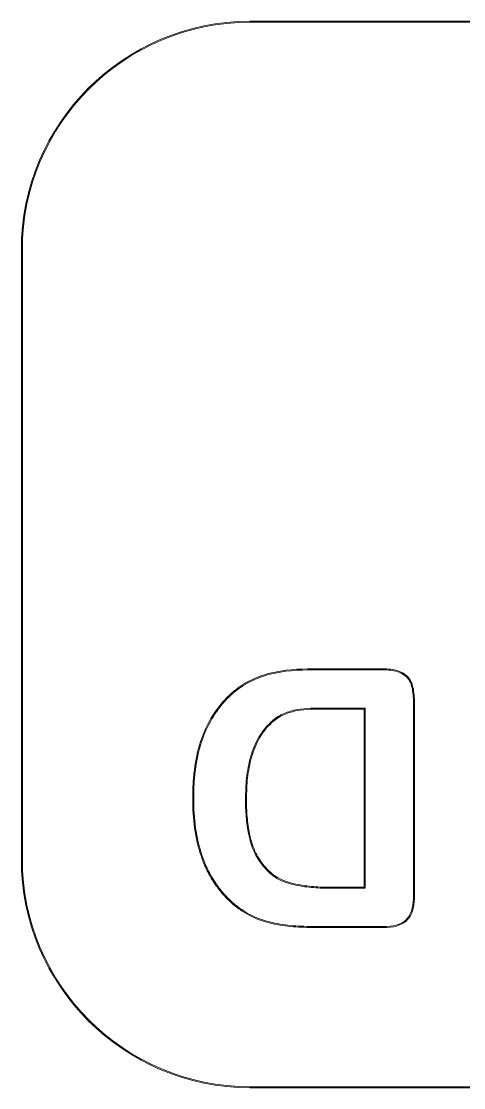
# Model space of a CAD drawing. Header units: millimetres. Extents: x 23 to 674, y 24 to 517.
# Drawn here: x 329.39 to 335.19, y 241.11 to 255.11 of the extents above; entities that cross this region are included whole.
import ezdxf

# ---------------------------------------------------------------- set-up
doc = ezdxf.new("R2010")
doc.units = ezdxf.units.MM
doc.header["$LTSCALE"] = 2.5
doc.layers.add('Visible (ANSI)', color=7, linetype='Continuous', lineweight=9)
doc.layers.add('Visible Narrow (ANSI)', color=7, linetype='Continuous', lineweight=9)

msp = doc.modelspace()

# ---------------------------------------------------------------- linework, layer by layer
at = {"layer": 'Visible (ANSI)'}
for p, q in [((356.3858, 255.1132), (332.3858, 255.1132)), ((356.3858, 255.1001), (332.3858, 255.1001)), ((329.3858, 252.1132), (329.3858, 244.1132)), ((329.3989, 252.1132), (329.3989, 244.1132)), ((333.2118, 246.6132), (334.1095, 246.6132)), ((333.2119, 246.6001), (334.1094, 246.6001)), ((332.1512, 246.2828), (332.1425, 246.2926)), ((334.5328, 246.1284), (334.5328, 243.6377)), ((334.5459, 246.1285), (334.5459, 243.6375)), ((333.8971, 246.0968), (333.3538, 246.0968)), ((333.884, 246.0837), (333.3539, 246.0837)), ((333.8971, 246.0968), (333.884, 246.0837)), ((333.884, 243.7451), (333.884, 246.0837)), ((333.8971, 243.732), (333.8971, 246.0968)), ((332.6827, 245.9316), (332.6913, 245.9217)), ((331.6468, 244.9061), (331.6337, 244.9061)), ((332.3266, 244.9014), (332.3397, 244.9013)), ((333.4221, 243.7451), (333.884, 243.7451)), ((333.8971, 243.732), (333.884, 243.7451)), ((333.422, 243.732), (333.8971, 243.732)), ((334.5328, 243.6377), (334.5459, 243.6375)), ((332.1792, 243.5255), (332.1707, 243.5155)), ((334.1405, 243.2156), (333.2353, 243.2156)), ((334.1403, 243.2287), (333.2354, 243.2287)), ((334.1403, 243.2287), (334.1405, 243.2156)), ((332.3858, 241.1263), (356.3858, 241.1263)), ((332.3858, 241.1132), (356.3858, 241.1132))]:
    msp.add_line(p, q, dxfattribs=at)
for centre, radius, start, end in [((332.3858, 252.1132), 3, 90, 180), ((332.3858, 252.1132), 2.9869, 90, 180), ((332.3858, 244.1132), 3, 180, 270), ((332.3858, 244.1132), 2.9869, 180, 270)]:
    msp.add_arc(centre, radius, start, end, dxfattribs=at)
for points, knots in [([(332.1425, 246.2926), (332.1791, 246.323), (332.2162, 246.353), (332.2951, 246.4063), (332.336, 246.4309), (332.4632, 246.496), (332.5529, 246.5296), (332.8292, 246.6024), (333.0222, 246.6111), (333.2118, 246.6132)], [0, 0, 0, 0, 0.0001420766, 0.0001420766, 0.0002841532, 0.0002841532, 0.0005683064, 0.0005683064, 0.0011366128, 0.0011366128, 0.0011366128, 0.0011366128]), ([(332.1512, 246.2828), (332.1878, 246.3132), (332.2241, 246.3425), (332.302, 246.3952), (332.3425, 246.4195), (332.4681, 246.4838), (332.5572, 246.5171), (332.8307, 246.5892), (333.0227, 246.598), (333.2119, 246.6001)], [0, 0, 0, 0, 0.000140517, 0.000140517, 0.0002814855, 0.0002814855, 0.0005634226, 0.0005634226, 0.0011272238, 0.0011272238, 0.0011272238, 0.0011272238]), ([(334.1094, 246.6001), (334.1415, 246.5996), (334.1731, 246.5991), (334.2355, 246.5929), (334.267, 246.5876), (334.3278, 246.5729), (334.3569, 246.5624), (334.4099, 246.5317), (334.434, 246.5118), (334.4737, 246.4654), (334.4888, 246.4386), (334.5093, 246.3807), (334.515, 246.3496), (334.5294, 246.2557), (334.5318, 246.1925), (334.5328, 246.1284)], [0, 0, 0, 0, 0.00009215463, 0.00009215463, 0.00018440622, 0.00018440622, 0.0002766578, 0.0002766578, 0.00036890939, 0.00036890939, 0.00046116098, 0.00046116098, 0.00055341256, 0.00055341256, 0.00073781528, 0.00073781528, 0.00073781528, 0.00073781528]), ([(334.1095, 246.6132), (334.1416, 246.6127), (334.1737, 246.6122), (334.2375, 246.6059), (334.2693, 246.6006), (334.3317, 246.5855), (334.3622, 246.5745), (334.4177, 246.5423), (334.4429, 246.5215), (334.4846, 246.4727), (334.5007, 246.4443), (334.5221, 246.3837), (334.5279, 246.352), (334.5425, 246.2569), (334.5449, 246.1926), (334.5459, 246.1285)], [0, 0, 0, 0, 0.00009484364, 0.00009484364, 0.00018968728, 0.00018968728, 0.00028453092, 0.00028453092, 0.00037937456, 0.00037937456, 0.0004742182, 0.0004742182, 0.00056906185, 0.00056906185, 0.00075874913, 0.00075874913, 0.00075874913, 0.00075874913]), ([(331.6337, 244.9061), (331.6346, 244.9697), (331.6355, 245.0331), (331.639, 245.0964), (331.6424, 245.1598), (331.6482, 245.2231), (331.6565, 245.286), (331.6731, 245.4116), (331.6984, 245.5377), (331.7374, 245.6576), (331.7767, 245.7786), (331.8298, 245.8935), (331.8983, 246.0018), (331.932, 246.0551), (331.9702, 246.1065), (332.0108, 246.1552), (332.0514, 246.2039), (332.0965, 246.2486), (332.1425, 246.2926)], [0, 0, 0, 0, 0.0001899249, 0.0001899249, 0.0001899249, 0.0003801993, 0.0003801993, 0.0003801993, 0.000760239, 0.000760239, 0.000760239, 0.0011438923, 0.0011438923, 0.0011438923, 0.0013328613, 0.0013328613, 0.0013328613, 0.0015217657, 0.0015217657, 0.0015217657, 0.0015217657]), ([(331.6468, 244.9061), (331.6477, 244.9695), (331.6486, 245.0327), (331.6555, 245.1588), (331.6613, 245.2217), (331.6861, 245.4095), (331.7109, 245.5338), (331.7888, 245.7733), (331.8422, 245.8885), (331.9429, 246.0479), (331.9806, 246.0985), (332.0611, 246.1951), (332.1053, 246.239), (332.1512, 246.2828)], [0, 0, 0, 0, 0.0001886492, 0.0001886492, 0.0003774537, 0.0003774537, 0.0007550627, 0.0007550627, 0.0011326718, 0.0011326718, 0.0013214763, 0.0013214763, 0.0015098273, 0.0015098273, 0.0015098273, 0.0015098273]), ([(333.3538, 246.0968), (333.3538, 246.0968), (333.3538, 246.0968), (333.3538, 246.0968), (333.2956, 246.0964), (333.2373, 246.0963), (333.1204, 246.0919), (333.0613, 246.0878), (332.9452, 246.0655), (332.8883, 246.049), (332.8063, 246.0143), (332.7796, 246.0007), (332.7289, 245.9692), (332.7052, 245.9503), (332.6829, 245.9318), (332.6828, 245.9317), (332.6828, 245.9316), (332.6827, 245.9316)], [0, 0, 0, 0, 0.00000004505, 0.00000004505, 0.00000004505, 0.00017708312, 0.00017708312, 0.00035412119, 0.00035412119, 0.00053115926, 0.00053115926, 0.0006196783, 0.0006196783, 0.00070819734, 0.00070819734, 0.00070819734, 0.00070851056, 0.00070851056, 0.00070851056, 0.00070851056]), ([(333.3539, 246.0837), (333.2957, 246.0833), (333.2375, 246.0832), (333.1212, 246.0788), (333.0629, 246.0748), (332.9486, 246.0528), (332.8923, 246.0365), (332.8119, 246.0024), (332.7859, 245.9892), (332.7365, 245.9584), (332.7137, 245.9403), (332.6913, 245.9217)], [0, 0, 0, 0, 0.00017444273, 0.00017444273, 0.00034888545, 0.00034888545, 0.00052332818, 0.00052332818, 0.00061054954, 0.00061054954, 0.00069777091, 0.00069777091, 0.00069777091, 0.00069777091]), ([(332.6827, 245.9316), (332.6826, 245.9315), (332.6825, 245.9314), (332.6825, 245.9314), (332.6482, 245.9001), (332.6133, 245.8679), (332.5528, 245.7951), (332.5266, 245.7557), (332.4552, 245.634), (332.4195, 245.5461), (332.3688, 245.3657), (332.3519, 245.2735), (332.3306, 245.0878), (332.3281, 244.9942), (332.3266, 244.9015), (332.3266, 244.9015), (332.3266, 244.9014), (332.3266, 244.9014)], [0, 0, 0, 0, 0.0000003096, 0.0000003096, 0.0000003096, 0.0001401503, 0.0001401503, 0.000279991, 0.000279991, 0.0005596725, 0.0005596725, 0.000839354, 0.000839354, 0.0011190354, 0.0011190354, 0.0011190354, 0.0011191824, 0.0011191824, 0.0011191824, 0.0011191824]), ([(332.6913, 245.9217), (332.6568, 245.8902), (332.6226, 245.8586), (332.5931, 245.8231), (332.5636, 245.7875), (332.5378, 245.7489), (332.5141, 245.7085), (332.4669, 245.6279), (332.4318, 245.5415), (332.4067, 245.4524), (332.3818, 245.3634), (332.3649, 245.2713), (332.3543, 245.1792), (332.3437, 245.087), (332.3412, 244.9942), (332.3397, 244.9013)], [0, 0, 0, 0, 0.0001383158, 0.0001383158, 0.0001383158, 0.0002771682, 0.0002771682, 0.0002771682, 0.0005543182, 0.0005543182, 0.0005543182, 0.0008310338, 0.0008310338, 0.0008310338, 0.0011077787, 0.0011077787, 0.0011077787, 0.0011077787]), ([(332.1707, 243.5155), (332.1226, 243.5585), (332.0756, 243.6025), (332.0332, 243.6501), (331.9905, 243.6981), (331.9517, 243.7491), (331.9161, 243.8028), (331.8807, 243.856), (331.8486, 243.9119), (331.8204, 243.9698), (331.7922, 244.0276), (331.7686, 244.0876), (331.7475, 244.1479), (331.7053, 244.2685), (331.6778, 244.395), (331.6591, 244.5222), (331.6405, 244.6492), (331.6349, 244.7775), (331.6337, 244.9061)], [0, 0, 0, 0, 0.0001911179, 0.0001911179, 0.0001911179, 0.0003834873, 0.0003834873, 0.0003834873, 0.0005744562, 0.0005744562, 0.0005744562, 0.0007654945, 0.0007654945, 0.0007654945, 0.0011474646, 0.0011474646, 0.0011474646, 0.0015290991, 0.0015290991, 0.0015290991, 0.0015290991]), ([(332.1792, 243.5255), (332.1315, 243.5682), (332.0852, 243.6115), (332.0007, 243.7063), (331.9622, 243.757), (331.8918, 243.863), (331.8601, 243.9184), (331.8043, 244.0326), (331.7809, 244.0921), (331.7178, 244.2724), (331.6906, 244.3977), (331.6536, 244.6504), (331.648, 244.778), (331.6468, 244.9061)], [0, 0, 0, 0, 0.000189395, 0.000189395, 0.0003791873, 0.0003791873, 0.0005689796, 0.0005689796, 0.000758772, 0.000758772, 0.0011383566, 0.0011383566, 0.0015177867, 0.0015177867, 0.0015177867, 0.0015177867]), ([(332.3266, 244.9014), (332.3266, 244.9013), (332.3266, 244.9013), (332.3266, 244.9012), (332.327, 244.824), (332.3291, 244.7461), (332.3421, 244.5917), (332.3525, 244.5143), (332.3843, 244.3621), (332.4066, 244.2868), (332.4704, 244.1432), (332.5137, 244.0771), (332.5887, 243.9866), (332.6154, 243.9579), (332.674, 243.9051), (332.7061, 243.8818), (332.7734, 243.8409), (332.8093, 243.8233), (332.8837, 243.7974), (332.9214, 243.7874), (333.0353, 243.7612), (333.1122, 243.7491), (333.267, 243.7345), (333.3448, 243.733), (333.4219, 243.732), (333.422, 243.732), (333.422, 243.732), (333.422, 243.732)], [0, 0, 0, 0, 0.0000001463, 0.0000001463, 0.0000001463, 0.0002320147, 0.0002320147, 0.0004638831, 0.0004638831, 0.0006957514, 0.0006957514, 0.0009276198, 0.0009276198, 0.0010435539, 0.0010435539, 0.0011594881, 0.0011594881, 0.0012754223, 0.0012754223, 0.0013913565, 0.0013913565, 0.0016232248, 0.0016232248, 0.0018550932, 0.0018550932, 0.0018550932, 0.0018551814, 0.0018551814, 0.0018551814, 0.0018551814]), ([(332.3397, 244.9013), (332.3401, 244.8241), (332.3422, 244.7469), (332.3551, 244.593), (332.3654, 244.5165), (332.397, 244.3653), (332.4191, 244.2909), (332.4819, 244.1498), (332.5246, 244.0846), (332.5984, 243.9953), (332.6248, 243.967), (332.6822, 243.9154), (332.7135, 243.8926), (332.7795, 243.8525), (332.8144, 243.8354), (332.8873, 243.8101), (332.9247, 243.8001), (333.0375, 243.7741), (333.114, 243.7621), (333.2677, 243.7476), (333.3449, 243.7461), (333.4221, 243.7451)], [0, 0, 0, 0, 0.0002292833, 0.0002292833, 0.0004585666, 0.0004585666, 0.00068785, 0.00068785, 0.0009171333, 0.0009171333, 0.0010317749, 0.0010317749, 0.0011464166, 0.0011464166, 0.0012610583, 0.0012610583, 0.0013756999, 0.0013756999, 0.0016049832, 0.0016049832, 0.0018342665, 0.0018342665, 0.0018342665, 0.0018342665]), ([(334.5328, 243.6377), (334.5311, 243.5813), (334.5284, 243.526), (334.5024, 243.419), (334.4805, 243.3673), (334.4074, 243.2889), (334.3575, 243.2629), (334.2521, 243.2332), (334.1966, 243.2304), (334.1403, 243.2287)], [0, 0, 0, 0, 0.00016355539, 0.00016355539, 0.00032730369, 0.00032730369, 0.000491052, 0.000491052, 0.00065460316, 0.00065460316, 0.00065460316, 0.00065460316]), ([(334.5459, 243.6375), (334.5442, 243.5812), (334.5415, 243.5244), (334.5148, 243.4145), (334.4921, 243.3605), (334.4149, 243.2778), (334.3627, 243.2508), (334.2539, 243.2201), (334.1968, 243.2173), (334.1405, 243.2156)], [0, 0, 0, 0, 0.00016849501, 0.00016849501, 0.00033699003, 0.00033699003, 0.00050548504, 0.00050548504, 0.00067398005, 0.00067398005, 0.00067398005, 0.00067398005]), ([(333.2353, 243.2156), (333.1411, 243.2169), (333.0467, 243.2188), (332.8589, 243.2352), (332.7654, 243.2483), (332.5813, 243.289), (332.4913, 243.3191), (332.3641, 243.3811), (332.323, 243.4045), (332.2448, 243.457), (332.2078, 243.4863), (332.1707, 243.5155)], [0, 0, 0, 0, 0.0002832419, 0.0002832419, 0.0005664837, 0.0005664837, 0.0008497256, 0.0008497256, 0.0009913465, 0.0009913465, 0.0011329674, 0.0011329674, 0.0011329674, 0.0011329674]), ([(333.2354, 243.2287), (333.1412, 243.23), (333.0473, 243.2319), (332.8606, 243.2482), (332.7674, 243.2612), (332.585, 243.3017), (332.496, 243.3314), (332.3704, 243.3926), (332.3298, 243.4157), (332.2527, 243.4675), (332.2161, 243.4964), (332.1792, 243.5255)], [0, 0, 0, 0, 0.0002809833, 0.0002809833, 0.0005620598, 0.0005620598, 0.0008431363, 0.0008431363, 0.0009836746, 0.0009836746, 0.0011238123, 0.0011238123, 0.0011238123, 0.0011238123])]:
    msp.add_open_spline(points, degree=3, knots=knots, dxfattribs=at)
at = {"layer": 'Visible Narrow (ANSI)'}
for p, q in [((332.3858, 255.1001), (332.3858, 255.1132)), ((329.3989, 252.1132), (329.3858, 252.1132)), ((333.2119, 246.6001), (333.2118, 246.6132)), ((334.1094, 246.6001), (334.1095, 246.6132)), ((334.5328, 246.1284), (334.5459, 246.1285)), ((333.3538, 246.0968), (333.3539, 246.0837)), ((329.3989, 244.1132), (329.3858, 244.1132)), ((333.422, 243.732), (333.4221, 243.7451)), ((333.2354, 243.2287), (333.2353, 243.2156)), ((332.3858, 241.1263), (332.3858, 241.1132))]:
    msp.add_line(p, q, dxfattribs=at)

doc.saveas('drawing.dxf')
